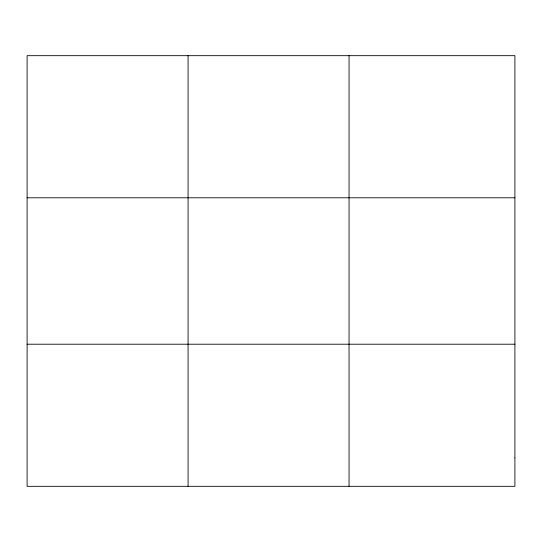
<?xml version="1.0" encoding="UTF-8"?>
<svg xmlns="http://www.w3.org/2000/svg" width="542" height="542" viewBox="0 0 542 542"><rect width="100%" height="100%" fill="white"/><g stroke="black" fill="none" stroke-linecap="round" stroke-linejoin="round"><path stroke-width="0.81" d="M188.074 486.323L188.074 55.677M349.048 486.323L349.048 55.677M27.1 197.789L514.9 197.789M27.1 344.211L514.9 344.211M514.9 457.902L514.9 486.323L27.1 486.323L27.1 55.677L514.9 55.677L514.9 457.902"/></g></svg>
